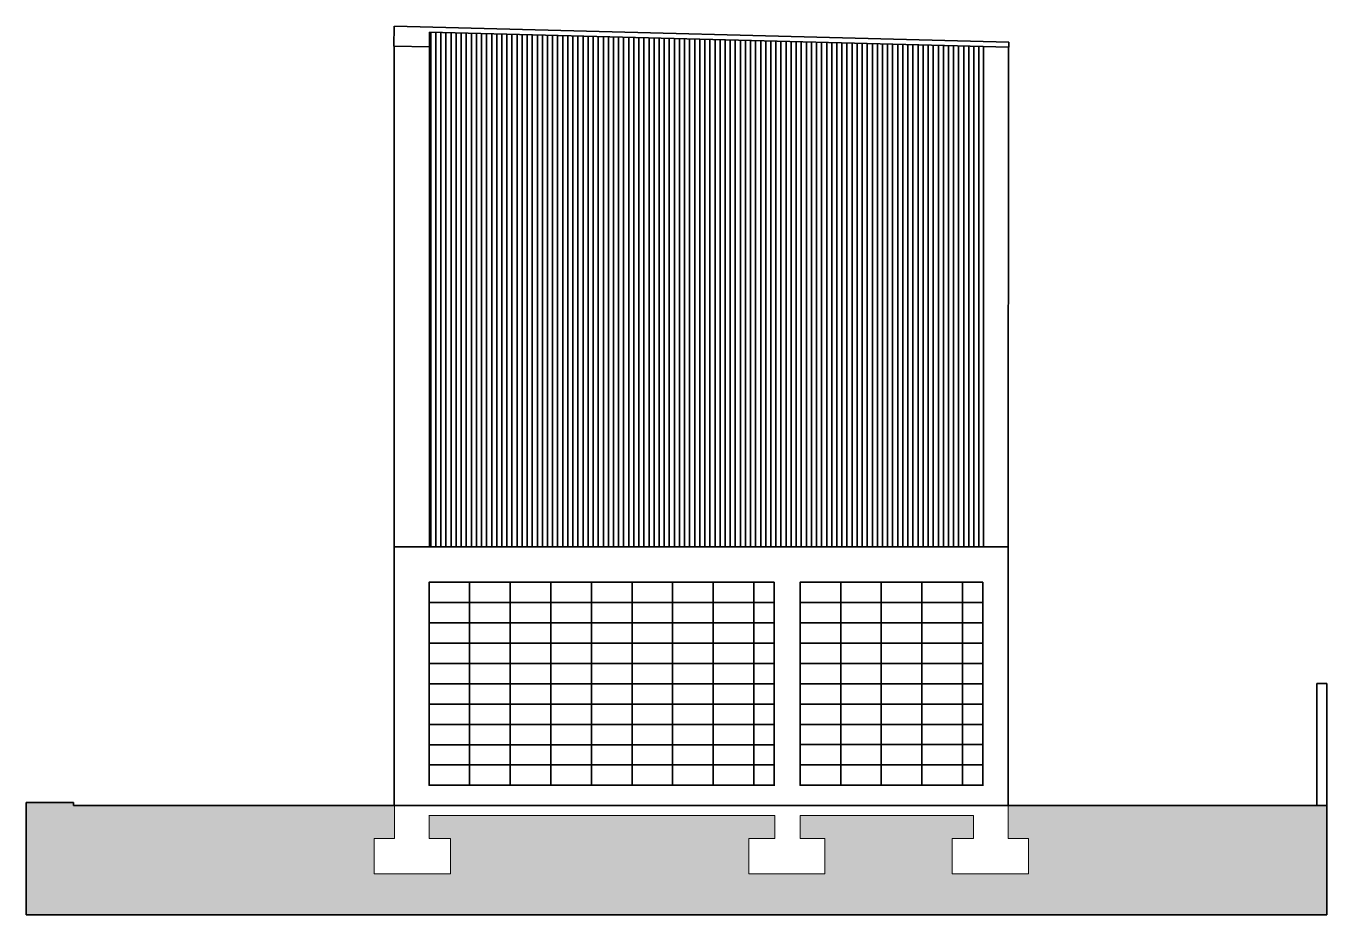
# Model space of a CAD drawing. Header units: inches. Extents: x -12916 to -2478, y -355 to 4961.
# Drawn here: x -8964 to -7682, y -355 to 521 of the extents above; entities that cross this region are included whole.
import ezdxf

# ---------------------------------------------------------------- set-up
doc = ezdxf.new("R2010")
doc.units = ezdxf.units.IN
doc.header["$MEASUREMENT"] = 0
for name, color, linetype, lineweight in [('A-ANNO-SYMB', 3, 'Continuous', 18), ('A-ELEV-MBE1', 7, 'Continuous', 35), ('A-SECT-MCUT', 7, 'Continuous', 35), ('A-SECT-PATT', 8, 'Continuous', 18), ('A-WALL-FULL', 7, 'Continuous', 35)]:
    doc.layers.add(name, color=color, linetype=linetype, lineweight=lineweight)

msp = doc.modelspace()

# ---------------------------------------------------------------- hatches: boundary and pattern name
at = {"layer": 'A-SECT-PATT'}
h = msp.add_hatch(dxfattribs=at)
h.set_pattern_fill('DOTS', color=256, scale=100, angle=90, style=0)
h.set_pattern_definition([(360, (-10245.241, 891.542), (3.125, 6.25), [0, -6.25])])
h.paths.add_polyline_path([(-8545.62, -279.898), (-8566.715, -279.898), (-8566.715, -257.36), (-8226.166, -257.398), (-8226.166, -279.898), (-8230.741, -279.898), (-8251.675, -279.898), (-8251.675, -314.898), (-8176.675, -314.898), (-8176.675, -279.898), (-8196.591, -279.898), (-8201.166, -279.898), (-8201.166, -257.398), (-8030.315, -257.398), (-8030.315, -272.398), (-8030.315, -279.898), (-8051.25, -279.898), (-8051.25, -314.898), (-7976.25, -314.898), (-7976.25, -279.898), (-7996.166, -279.898), (-7996.166, -264.898), (-7996.166, -247.398), (-7682.166, -247.398), (-7682.166, -355.307), (-8963.703, -355.307), (-8963.703, -244.464), (-8916.937, -244.464), (-8916.937, -247.398), (-8600.703, -247.398), (-8600.703, -272.398), (-8600.703, -279.898), (-8620.62, -279.898), (-8620.62, -314.898), (-8545.62, -314.898)])
at = {"layer": 'A-WALL-FULL'}
h = msp.add_hatch(dxfattribs=at)
h.set_pattern_fill('ANSI31', color=256, scale=40, angle=45)
h.paths.add_polyline_path([(-8020.555, 500.622), (-8566.166, 514.83), (-8566.166, 500.144), (-8566.166, 7.536), (-8020.555, 7.536)])

# ---------------------------------------------------------------- linework, layer by layer
at = {"layer": 'A-ANNO-SYMB', "ltscale": 0.003}
for p, q in [((-8600.703, -247.398), (-8600.703, -272.398)), ((-7996.166, -247.398), (-7996.166, -272.398)), ((-8600.703, -264.898), (-8600.703, -279.898)), ((-8566.744, -257.36), (-8226.166, -257.398)), ((-8566.715, -257.36), (-8566.715, -279.898)), ((-8226.166, -257.398), (-8226.166, -279.898)), ((-8201.166, -257.398), (-8030.315, -257.398)), ((-8201.166, -257.398), (-8201.166, -279.898)), ((-8030.315, -257.398), (-8030.315, -272.398)), ((-8030.315, -264.898), (-8030.315, -279.898)), ((-7996.166, -264.898), (-7996.166, -279.898)), ((-8620.62, -279.898), (-8620.62, -314.898)), ((-8600.703, -279.898), (-8620.62, -279.898)), ((-8545.62, -279.898), (-8566.715, -279.898)), ((-8545.62, -279.898), (-8545.62, -314.898)), ((-8251.675, -279.898), (-8251.675, -314.898)), ((-8251.675, -279.898), (-8230.741, -279.898)), ((-8230.741, -279.898), (-8226.166, -279.898)), ((-8201.166, -279.898), (-8196.591, -279.898)), ((-8196.591, -279.898), (-8176.675, -279.898)), ((-8176.675, -279.898), (-8176.675, -314.898)), ((-8051.25, -279.898), (-8051.25, -314.898)), ((-8051.25, -279.898), (-8030.315, -279.898)), ((-7996.166, -279.898), (-7976.25, -279.898)), ((-7976.25, -279.898), (-7976.25, -314.898)), ((-8545.62, -314.898), (-8620.62, -314.898)), ((-8251.675, -314.898), (-8176.675, -314.898)), ((-8051.25, -314.898), (-7976.25, -314.898))]:
    msp.add_line(p, q, dxfattribs=at)
at = {"layer": 'A-ELEV-MBE1'}
for p, q in [((-8601.371, 500.89), (-8600.913, 520.778)), ((-7995.464, 499.968), (-8566.166, 514.83)), ((-8566.166, 514.83), (-8566.166, 500.144)), ((-8601.371, 500.89), (-8566.166, 500.144)), ((-8020.555, 500.622), (-8020.555, 7.536)), ((-7995.91, 485.164), (-7995.91, 499.98)), ((-7995.464, 505.012), (-7995.464, 499.968)), ((-8601.166, 83.923), (-8601.166, 102.536)), ((-8601.166, -17.109), (-8601.166, 7.536)), ((-7996.166, 7.536), (-7996.166, -247.398)), ((-8601.166, -27.398), (-8601.166, -247.398)), ((-7692.166, -237.398), (-7692.166, -127.204)), ((-7692.166, -247.398), (-7692.166, -127.204)), ((-7692.166, -127.204), (-7682.166, -127.204)), ((-7692.166, -127.204), (-7682.166, -127.204)), ((-7682.166, -127.204), (-7682.166, -237.398)), ((-7682.166, -127.204), (-7682.166, -247.398)), ((-8226.192, -227.42), (-8566.715, -227.456)), ((-8020.441, -227.398), (-8201.166, -227.418)), ((-8963.703, -244.464), (-8963.703, -355.307)), ((-8963.703, -244.464), (-8963.703, -355.307)), ((-8963.703, -244.464), (-8963.703, -355.307)), ((-8916.937, -244.464), (-8963.703, -244.464)), ((-8916.937, -244.464), (-8916.937, -247.398)), ((-8916.937, -247.398), (-8601.166, -247.398)), ((-7996.166, -247.398), (-7682.166, -247.398)), ((-7682.166, -247.398), (-7682.166, -355.307)), ((-8963.703, -355.307), (-7682.166, -355.307))]:
    msp.add_line(p, q, dxfattribs=at)
for points in [[(-7995.464, 505.012), (-8600.697, 520.772), (-8600.697, 520.772), (-8600.697, 520.772), (-8600.697, 520.772), (-8600.697, 520.772), (-8600.697, 520.772)], [(-8601.072, 500.89), (-8601.166, 7.536)], [(-8566.166, 7.536), (-8566.166, 500.144)], [(-7996.166, 7.536), (-7996.166, 7.536), (-7995.91, 485.164), (-7995.91, 485.164)], [(-7996.166, -247.398), (-8601.166, -247.398)]]:
    msp.add_lwpolyline(points, dxfattribs=at)
for points in [[(-8526.715, -27.456), (-8566.715, -27.456), (-8566.715, -47.456), (-8526.715, -47.456)], [(-8486.715, -27.456), (-8526.715, -27.456), (-8526.715, -47.456), (-8486.715, -47.456)], [(-8446.715, -27.456), (-8486.715, -27.456), (-8486.715, -47.456), (-8446.715, -47.456)], [(-8406.715, -27.456), (-8446.715, -27.456), (-8446.715, -47.456), (-8406.715, -47.456)], [(-8366.715, -27.456), (-8406.715, -27.456), (-8406.715, -47.456), (-8366.715, -47.456)], [(-8326.715, -27.456), (-8366.715, -27.456), (-8366.715, -47.456), (-8326.715, -47.456)], [(-8286.715, -27.456), (-8326.715, -27.456), (-8326.715, -47.456), (-8286.715, -47.456)], [(-8246.715, -27.456), (-8286.715, -27.456), (-8286.715, -47.456), (-8246.715, -47.456)], [(-8226.715, -27.456), (-8246.715, -27.456), (-8246.715, -47.456), (-8226.715, -47.456)], [(-8161.166, -27.418), (-8201.166, -27.418), (-8201.166, -47.418), (-8161.166, -47.418)], [(-8121.166, -27.418), (-8161.166, -27.418), (-8161.166, -47.418), (-8121.166, -47.418)], [(-8081.166, -27.418), (-8121.166, -27.418), (-8121.166, -47.418), (-8081.166, -47.418)], [(-8041.166, -27.418), (-8081.166, -27.418), (-8081.166, -47.418), (-8041.166, -47.418)], [(-8021.166, -27.418), (-8041.166, -27.418), (-8041.166, -47.418), (-8021.166, -47.418)], [(-8526.715, -47.456), (-8566.715, -47.456), (-8566.715, -67.456), (-8526.715, -67.456)], [(-8486.715, -47.456), (-8526.715, -47.456), (-8526.715, -67.456), (-8486.715, -67.456)], [(-8446.715, -47.456), (-8486.715, -47.456), (-8486.715, -67.456), (-8446.715, -67.456)], [(-8406.715, -47.456), (-8446.715, -47.456), (-8446.715, -67.456), (-8406.715, -67.456)], [(-8366.715, -47.456), (-8406.715, -47.456), (-8406.715, -67.456), (-8366.715, -67.456)], [(-8326.715, -47.456), (-8366.715, -47.456), (-8366.715, -67.456), (-8326.715, -67.456)], [(-8286.715, -47.456), (-8326.715, -47.456), (-8326.715, -67.456), (-8286.715, -67.456)], [(-8246.715, -47.456), (-8286.715, -47.456), (-8286.715, -67.456), (-8246.715, -67.456)], [(-8226.715, -47.456), (-8246.715, -47.456), (-8246.715, -67.456), (-8226.715, -67.456)], [(-8161.166, -47.418), (-8201.166, -47.418), (-8201.166, -67.418), (-8161.166, -67.418)], [(-8121.166, -47.418), (-8161.166, -47.418), (-8161.166, -67.418), (-8121.166, -67.418)], [(-8081.166, -47.418), (-8121.166, -47.418), (-8121.166, -67.418), (-8081.166, -67.418)], [(-8041.166, -47.418), (-8081.166, -47.418), (-8081.166, -67.418), (-8041.166, -67.418)], [(-8021.166, -47.418), (-8041.166, -47.418), (-8041.166, -67.418), (-8021.166, -67.418)], [(-8526.715, -67.456), (-8566.715, -67.456), (-8566.715, -87.456), (-8526.715, -87.456)], [(-8486.715, -67.456), (-8526.715, -67.456), (-8526.715, -87.456), (-8486.715, -87.456)], [(-8446.715, -67.456), (-8486.715, -67.456), (-8486.715, -87.456), (-8446.715, -87.456)], [(-8406.715, -67.456), (-8446.715, -67.456), (-8446.715, -87.456), (-8406.715, -87.456)], [(-8366.715, -67.456), (-8406.715, -67.456), (-8406.715, -87.456), (-8366.715, -87.456)], [(-8326.715, -67.456), (-8366.715, -67.456), (-8366.715, -87.456), (-8326.715, -87.456)], [(-8286.715, -67.456), (-8326.715, -67.456), (-8326.715, -87.456), (-8286.715, -87.456)], [(-8246.715, -67.456), (-8286.715, -67.456), (-8286.715, -87.456), (-8246.715, -87.456)], [(-8226.715, -67.456), (-8246.715, -67.456), (-8246.715, -87.456), (-8226.715, -87.456)], [(-8161.166, -67.418), (-8201.166, -67.418), (-8201.166, -87.418), (-8161.166, -87.418)], [(-8121.166, -67.418), (-8161.166, -67.418), (-8161.166, -87.418), (-8121.166, -87.418)], [(-8081.166, -67.418), (-8121.166, -67.418), (-8121.166, -87.418), (-8081.166, -87.418)], [(-8041.166, -67.418), (-8081.166, -67.418), (-8081.166, -87.418), (-8041.166, -87.418)], [(-8021.166, -67.418), (-8041.166, -67.418), (-8041.166, -87.418), (-8021.166, -87.418)], [(-8526.715, -87.456), (-8566.715, -87.456), (-8566.715, -107.456), (-8526.715, -107.456)], [(-8486.715, -87.456), (-8526.715, -87.456), (-8526.715, -107.456), (-8486.715, -107.456)], [(-8446.715, -87.456), (-8486.715, -87.456), (-8486.715, -107.456), (-8446.715, -107.456)], [(-8406.715, -87.456), (-8446.715, -87.456), (-8446.715, -107.456), (-8406.715, -107.456)], [(-8366.715, -87.456), (-8406.715, -87.456), (-8406.715, -107.456), (-8366.715, -107.456)], [(-8326.715, -87.456), (-8366.715, -87.456), (-8366.715, -107.456), (-8326.715, -107.456)], [(-8286.715, -87.456), (-8326.715, -87.456), (-8326.715, -107.456), (-8286.715, -107.456)], [(-8246.715, -87.456), (-8286.715, -87.456), (-8286.715, -107.456), (-8246.715, -107.456)], [(-8226.715, -87.456), (-8246.715, -87.456), (-8246.715, -107.456), (-8226.715, -107.456)], [(-8161.166, -87.418), (-8201.166, -87.418), (-8201.166, -107.418), (-8161.166, -107.418)], [(-8121.166, -87.418), (-8161.166, -87.418), (-8161.166, -107.418), (-8121.166, -107.418)], [(-8081.166, -87.418), (-8121.166, -87.418), (-8121.166, -107.418), (-8081.166, -107.418)], [(-8041.166, -87.418), (-8081.166, -87.418), (-8081.166, -107.418), (-8041.166, -107.418)], [(-8021.166, -87.418), (-8041.166, -87.418), (-8041.166, -107.418), (-8021.166, -107.418)], [(-8526.715, -107.456), (-8566.715, -107.456), (-8566.715, -127.456), (-8526.715, -127.456)], [(-8486.715, -107.456), (-8526.715, -107.456), (-8526.715, -127.456), (-8486.715, -127.456)], [(-8446.715, -107.456), (-8486.715, -107.456), (-8486.715, -127.456), (-8446.715, -127.456)], [(-8406.715, -107.456), (-8446.715, -107.456), (-8446.715, -127.456), (-8406.715, -127.456)], [(-8366.715, -107.456), (-8406.715, -107.456), (-8406.715, -127.456), (-8366.715, -127.456)], [(-8326.715, -107.456), (-8366.715, -107.456), (-8366.715, -127.456), (-8326.715, -127.456)], [(-8286.715, -107.456), (-8326.715, -107.456), (-8326.715, -127.456), (-8286.715, -127.456)], [(-8246.715, -107.456), (-8286.715, -107.456), (-8286.715, -127.456), (-8246.715, -127.456)], [(-8226.715, -107.456), (-8246.715, -107.456), (-8246.715, -127.456), (-8226.715, -127.456)], [(-8161.166, -107.418), (-8201.166, -107.418), (-8201.166, -127.418), (-8161.166, -127.418)], [(-8121.166, -107.418), (-8161.166, -107.418), (-8161.166, -127.418), (-8121.166, -127.418)], [(-8081.166, -107.418), (-8121.166, -107.418), (-8121.166, -127.418), (-8081.166, -127.418)], [(-8041.166, -107.418), (-8081.166, -107.418), (-8081.166, -127.418), (-8041.166, -127.418)], [(-8021.166, -107.418), (-8041.166, -107.418), (-8041.166, -127.418), (-8021.166, -127.418)], [(-8526.715, -127.456), (-8566.715, -127.456), (-8566.715, -147.456), (-8526.715, -147.456)], [(-8486.715, -127.456), (-8526.715, -127.456), (-8526.715, -147.456), (-8486.715, -147.456)], [(-8446.715, -127.456), (-8486.715, -127.456), (-8486.715, -147.456), (-8446.715, -147.456)], [(-8406.715, -127.456), (-8446.715, -127.456), (-8446.715, -147.456), (-8406.715, -147.456)], [(-8366.715, -127.456), (-8406.715, -127.456), (-8406.715, -147.456), (-8366.715, -147.456)], [(-8326.715, -127.456), (-8366.715, -127.456), (-8366.715, -147.456), (-8326.715, -147.456)], [(-8286.715, -127.456), (-8326.715, -127.456), (-8326.715, -147.456), (-8286.715, -147.456)], [(-8246.715, -127.456), (-8286.715, -127.456), (-8286.715, -147.456), (-8246.715, -147.456)], [(-8226.715, -127.456), (-8246.715, -127.456), (-8246.715, -147.456), (-8226.715, -147.456)], [(-8161.166, -127.418), (-8201.166, -127.418), (-8201.166, -147.418), (-8161.166, -147.418)], [(-8121.166, -127.418), (-8161.166, -127.418), (-8161.166, -147.418), (-8121.166, -147.418)], [(-8081.166, -127.418), (-8121.166, -127.418), (-8121.166, -147.418), (-8081.166, -147.418)], [(-8041.166, -127.418), (-8081.166, -127.418), (-8081.166, -147.418), (-8041.166, -147.418)], [(-8021.166, -127.418), (-8041.166, -127.418), (-8041.166, -147.418), (-8021.166, -147.418)], [(-8526.715, -147.456), (-8566.715, -147.456), (-8566.715, -167.456), (-8526.715, -167.456)], [(-8486.715, -147.456), (-8526.715, -147.456), (-8526.715, -167.456), (-8486.715, -167.456)], [(-8446.715, -147.456), (-8486.715, -147.456), (-8486.715, -167.456), (-8446.715, -167.456)], [(-8406.715, -147.456), (-8446.715, -147.456), (-8446.715, -167.456), (-8406.715, -167.456)], [(-8366.715, -147.456), (-8406.715, -147.456), (-8406.715, -167.456), (-8366.715, -167.456)], [(-8326.715, -147.456), (-8366.715, -147.456), (-8366.715, -167.456), (-8326.715, -167.456)], [(-8286.715, -147.456), (-8326.715, -147.456), (-8326.715, -167.456), (-8286.715, -167.456)], [(-8246.715, -147.456), (-8286.715, -147.456), (-8286.715, -167.456), (-8246.715, -167.456)], [(-8226.715, -147.456), (-8246.715, -147.456), (-8246.715, -167.456), (-8226.715, -167.456)], [(-8161.166, -147.418), (-8201.166, -147.418), (-8201.166, -167.418), (-8161.166, -167.418)], [(-8121.166, -147.418), (-8161.166, -147.418), (-8161.166, -167.418), (-8121.166, -167.418)], [(-8081.166, -147.418), (-8121.166, -147.418), (-8121.166, -167.418), (-8081.166, -167.418)], [(-8041.166, -147.418), (-8081.166, -147.418), (-8081.166, -167.418), (-8041.166, -167.418)], [(-8021.166, -147.418), (-8041.166, -147.418), (-8041.166, -167.418), (-8021.166, -167.418)], [(-8526.715, -167.456), (-8566.715, -167.456), (-8566.715, -187.456), (-8526.715, -187.456)], [(-8486.715, -167.456), (-8526.715, -167.456), (-8526.715, -187.456), (-8486.715, -187.456)], [(-8446.715, -167.456), (-8486.715, -167.456), (-8486.715, -187.456), (-8446.715, -187.456)], [(-8406.715, -167.456), (-8446.715, -167.456), (-8446.715, -187.456), (-8406.715, -187.456)], [(-8366.715, -167.456), (-8406.715, -167.456), (-8406.715, -187.456), (-8366.715, -187.456)], [(-8326.715, -167.456), (-8366.715, -167.456), (-8366.715, -187.456), (-8326.715, -187.456)], [(-8286.715, -167.456), (-8326.715, -167.456), (-8326.715, -187.456), (-8286.715, -187.456)], [(-8246.715, -167.456), (-8286.715, -167.456), (-8286.715, -187.456), (-8246.715, -187.456)], [(-8226.715, -167.456), (-8246.715, -167.456), (-8246.715, -187.456), (-8226.715, -187.456)], [(-8161.166, -167.418), (-8201.166, -167.418), (-8201.166, -187.418), (-8161.166, -187.418)], [(-8121.166, -167.418), (-8161.166, -167.418), (-8161.166, -187.418), (-8121.166, -187.418)], [(-8081.166, -167.418), (-8121.166, -167.418), (-8121.166, -187.418), (-8081.166, -187.418)], [(-8041.166, -167.418), (-8081.166, -167.418), (-8081.166, -187.418), (-8041.166, -187.418)], [(-8021.166, -167.418), (-8041.166, -167.418), (-8041.166, -187.418), (-8021.166, -187.418)], [(-8526.715, -187.456), (-8566.715, -187.456), (-8566.715, -207.456), (-8526.715, -207.456)], [(-8486.715, -187.456), (-8526.715, -187.456), (-8526.715, -207.456), (-8486.715, -207.456)], [(-8446.715, -187.456), (-8486.715, -187.456), (-8486.715, -207.456), (-8446.715, -207.456)], [(-8406.715, -187.456), (-8446.715, -187.456), (-8446.715, -207.456), (-8406.715, -207.456)], [(-8366.715, -187.456), (-8406.715, -187.456), (-8406.715, -207.456), (-8366.715, -207.456)], [(-8326.715, -187.456), (-8366.715, -187.456), (-8366.715, -207.456), (-8326.715, -207.456)], [(-8286.715, -187.456), (-8326.715, -187.456), (-8326.715, -207.456), (-8286.715, -207.456)], [(-8246.715, -187.456), (-8286.715, -187.456), (-8286.715, -207.456), (-8246.715, -207.456)], [(-8226.715, -187.456), (-8246.715, -187.456), (-8246.715, -207.456), (-8226.715, -207.456)], [(-8161.166, -187.418), (-8201.166, -187.418), (-8201.166, -207.418), (-8161.166, -207.418)], [(-8121.166, -187.418), (-8161.166, -187.418), (-8161.166, -207.418), (-8121.166, -207.418)], [(-8081.166, -187.418), (-8121.166, -187.418), (-8121.166, -207.418), (-8081.166, -207.418)], [(-8041.166, -187.418), (-8081.166, -187.418), (-8081.166, -207.418), (-8041.166, -207.418)], [(-8021.166, -187.418), (-8041.166, -187.418), (-8041.166, -207.418), (-8021.166, -207.418)], [(-8526.715, -207.456), (-8566.715, -207.456), (-8566.715, -227.456), (-8526.715, -227.456)], [(-8486.715, -207.456), (-8526.715, -207.456), (-8526.715, -227.456), (-8486.715, -227.456)], [(-8406.715, -207.456), (-8446.715, -207.456), (-8446.715, -227.456), (-8406.715, -227.456)], [(-8366.715, -207.456), (-8406.715, -207.456), (-8406.715, -227.456), (-8366.715, -227.456)], [(-8326.715, -207.456), (-8366.715, -207.456), (-8366.715, -227.456), (-8326.715, -227.456)], [(-8286.715, -207.456), (-8326.715, -207.456), (-8326.715, -227.456), (-8286.715, -227.456)], [(-8246.715, -207.456), (-8286.715, -207.456), (-8286.715, -227.456), (-8246.715, -227.456)], [(-8226.715, -207.456), (-8246.715, -207.456), (-8246.715, -227.456), (-8226.715, -227.456)], [(-8161.166, -207.418), (-8201.166, -207.418), (-8201.166, -227.418), (-8161.166, -227.418)], [(-8121.166, -207.418), (-8161.166, -207.418), (-8161.166, -227.418), (-8121.166, -227.418)], [(-8081.166, -207.418), (-8121.166, -207.418), (-8121.166, -227.418), (-8081.166, -227.418)], [(-8041.166, -207.418), (-8081.166, -207.418), (-8081.166, -227.418), (-8041.166, -227.418)], [(-8021.166, -207.418), (-8041.166, -207.418), (-8041.166, -227.418), (-8021.166, -227.418)]]:
    msp.add_lwpolyline(points, close=True, dxfattribs=at)
at = {"layer": 'A-SECT-MCUT'}
for p, q in [((-8587.166, 7.536), (-8601.166, 7.536)), ((-8601.166, 7.536), (-8601.166, -27.398))]:
    msp.add_line(p, q, dxfattribs=at)
msp.add_lwpolyline([(-7996.166, 7.536), (-8010.166, 7.536), (-8601.166, 7.536)], dxfattribs=at)

doc.saveas('drawing.dxf')
